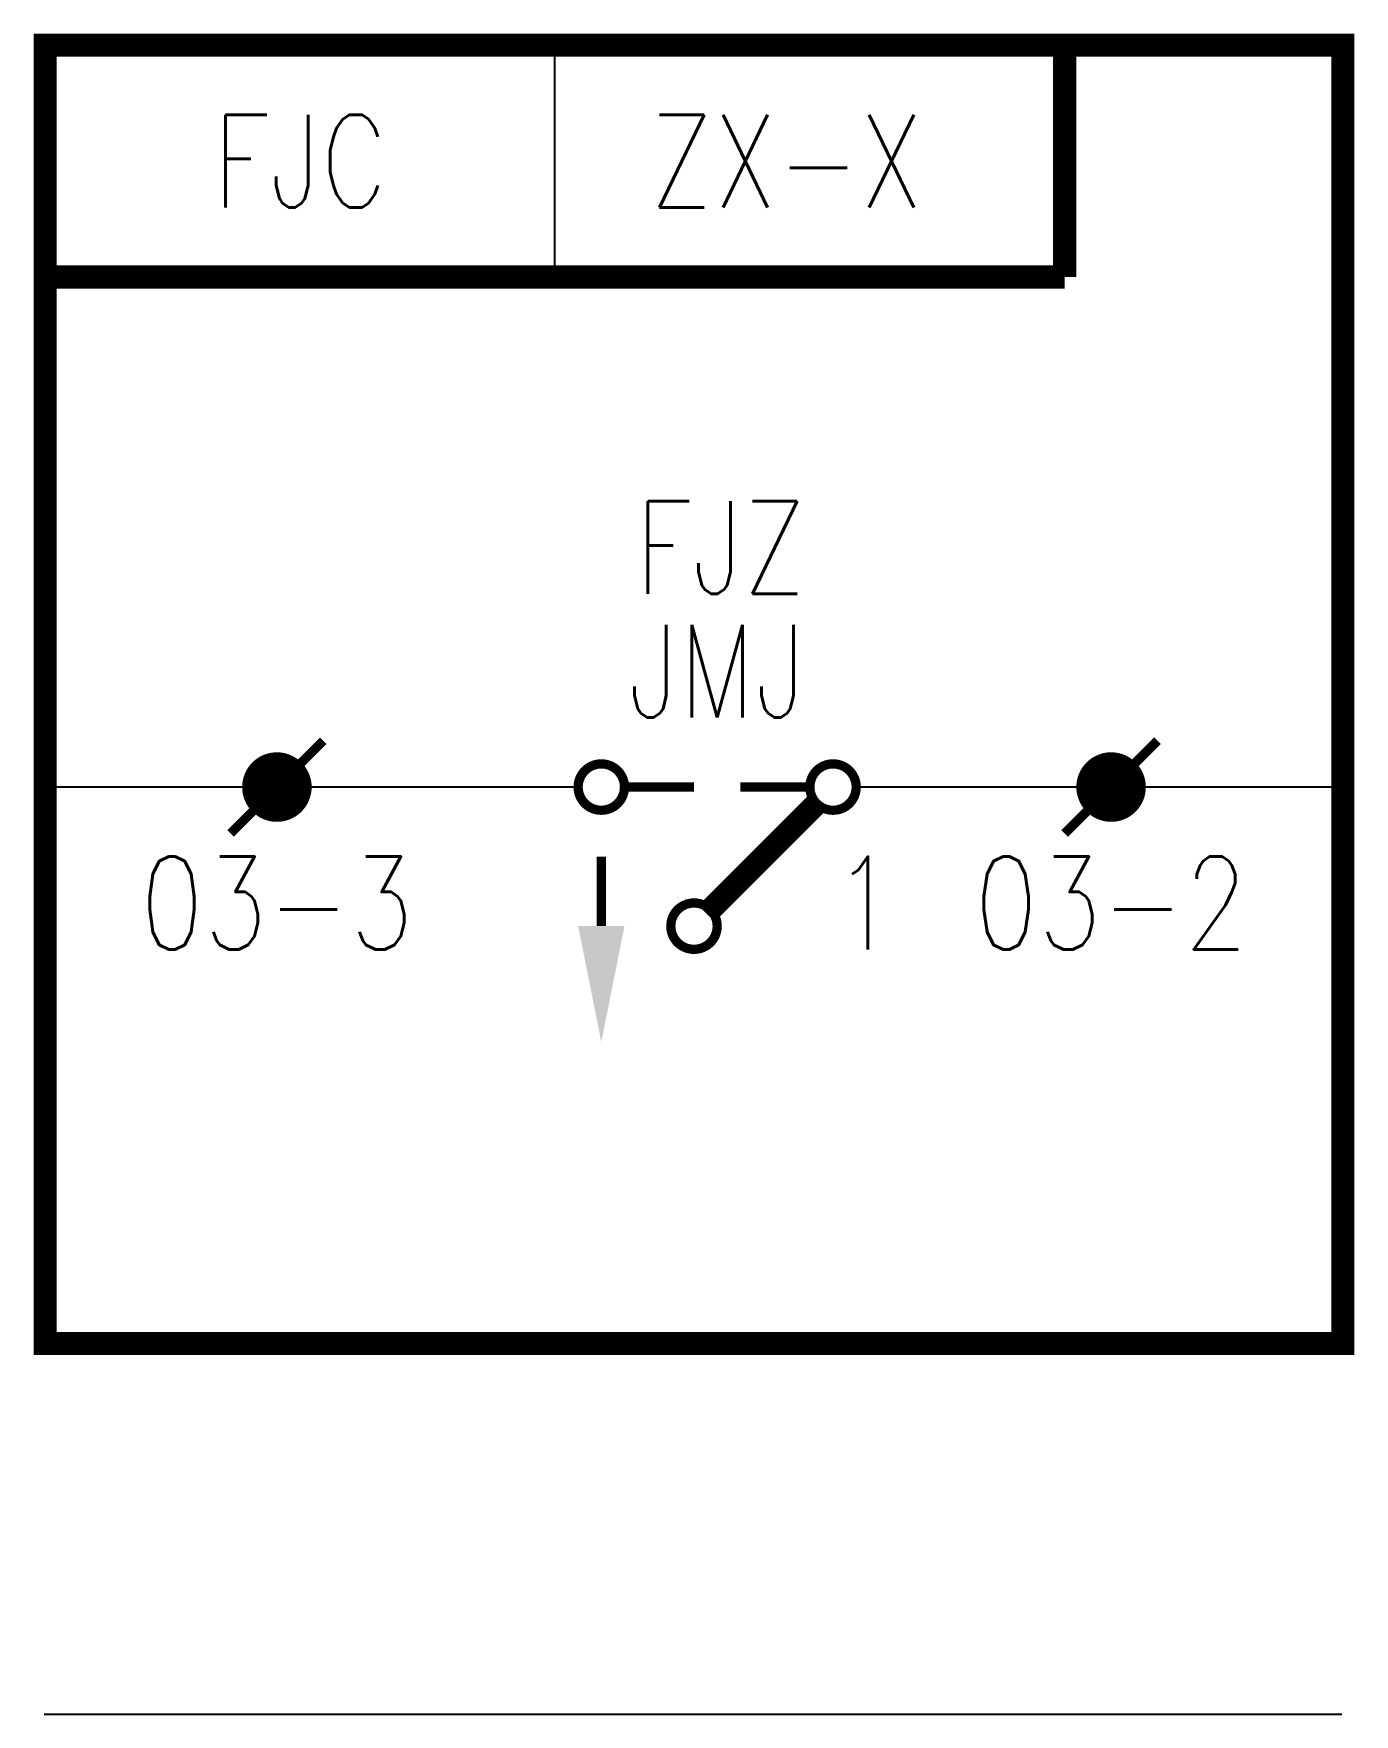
# Model space of a CAD drawing. Header units: millimetres. Extents: x -28.2 to 0.2, y -36 to 0.2.
import ezdxf
from ezdxf.enums import TextEntityAlignment as Align

# ---------------------------------------------------------------- set-up
doc = ezdxf.new("R2010")
doc.units = ezdxf.units.MM
doc.styles.get("Standard").update_dxf_attribs({"font": 'txt.shx', "bigfont": 'hztxt.shx'})

msp = doc.modelspace()

# ---------------------------------------------------------------- linework, layer by layer
at = {"color": 7}
for p, q in [((-17, -5), (-17, 0)), ((-16.5, -16), (-28, -16)), ((0, -16), (-10.5, -16))]:
    msp.add_line(p, q, dxfattribs=at)
msp.add_line((-0.02, -36), (-28.02, -36))
for points, const_width in [([(-28, 0), (-28, -5), (-6, -5)], 0.5), ([(-28, 0), (-6, 0), (-6, -5)], 0.5), ([(0, -28), (0, 0), (-28, 0), (-28, -28), (0, -28), (0, -26)], 0.5), ([(-24, -17), (-22, -15)], 0.2), ([(-6, -17), (-4, -15)], 0.2), ([(-14, -16), (-15.5, -16)], 0.2), ([(-11.5, -16), (-13, -16)], 0.2), ([(-13.732, -18.732), (-11.358, -16.358)], 0.5), ([(-16, -19), (-16, -17.5)], 0.2)]:
    msp.add_lwpolyline(points, dxfattribs=dict(at, const_width=const_width))
at = {"color": 7, "const_width": 0.75}
for points in [[(-23.375, -16, 1), (-22.625, -16, 1)], [(-5.375, -16, 1), (-4.625, -16, 1)]]:
    msp.add_lwpolyline(points, format="xyb", close=True, dxfattribs=at)
at = {"color": 7, "const_width": 0.2}
for points in [[(-16, -16.5, -1), (-16, -15.5, -1), (-16, -16.5)], [(-11, -16.5, -1), (-11, -15.5, -1), (-11, -16.5)], [(-14, -19.5, -1), (-14, -18.5, -1), (-14, -19.5)]]:
    msp.add_lwpolyline(points, format="xyb", dxfattribs=at)
at = {"color": 7}
msp.add_solid([(-15.5, -19), (-16.5, -19), (-16, -21.5)], dxfattribs=at)

# ---------------------------------------------------------------- texts
at = {"color": 7, "width": 0.8}
msp.add_text('FJC', height=2, dxfattribs=at).set_placement((-22.5, -2.5), align=Align.MIDDLE)
at = {"color": 3, "width": 0.8}
for s, p in [('ZX-X', (-12, -2.5)), ('FJZ', (-13.421, -10.836))]:
    msp.add_text(s, height=2, dxfattribs=at).set_placement(p, align=Align.MIDDLE)
at = {"color": 7, "width": 0.8}
msp.add_text('JMJ', height=2, dxfattribs=at).set_placement((-13.5, -14.5), align=Align.CENTER)
at = {"color": 3, "width": 0.8}
for s, p in [('03-3', (-23, -19.5)), ('03-2', (-5, -19.5))]:
    msp.add_text(s, height=2, dxfattribs=at).set_placement(p, align=Align.CENTER)
at = {"color": 7, "width": 0.8}
msp.add_text('1', height=2, dxfattribs=at).set_placement((-11, -19.5))

doc.saveas('drawing.dxf')
